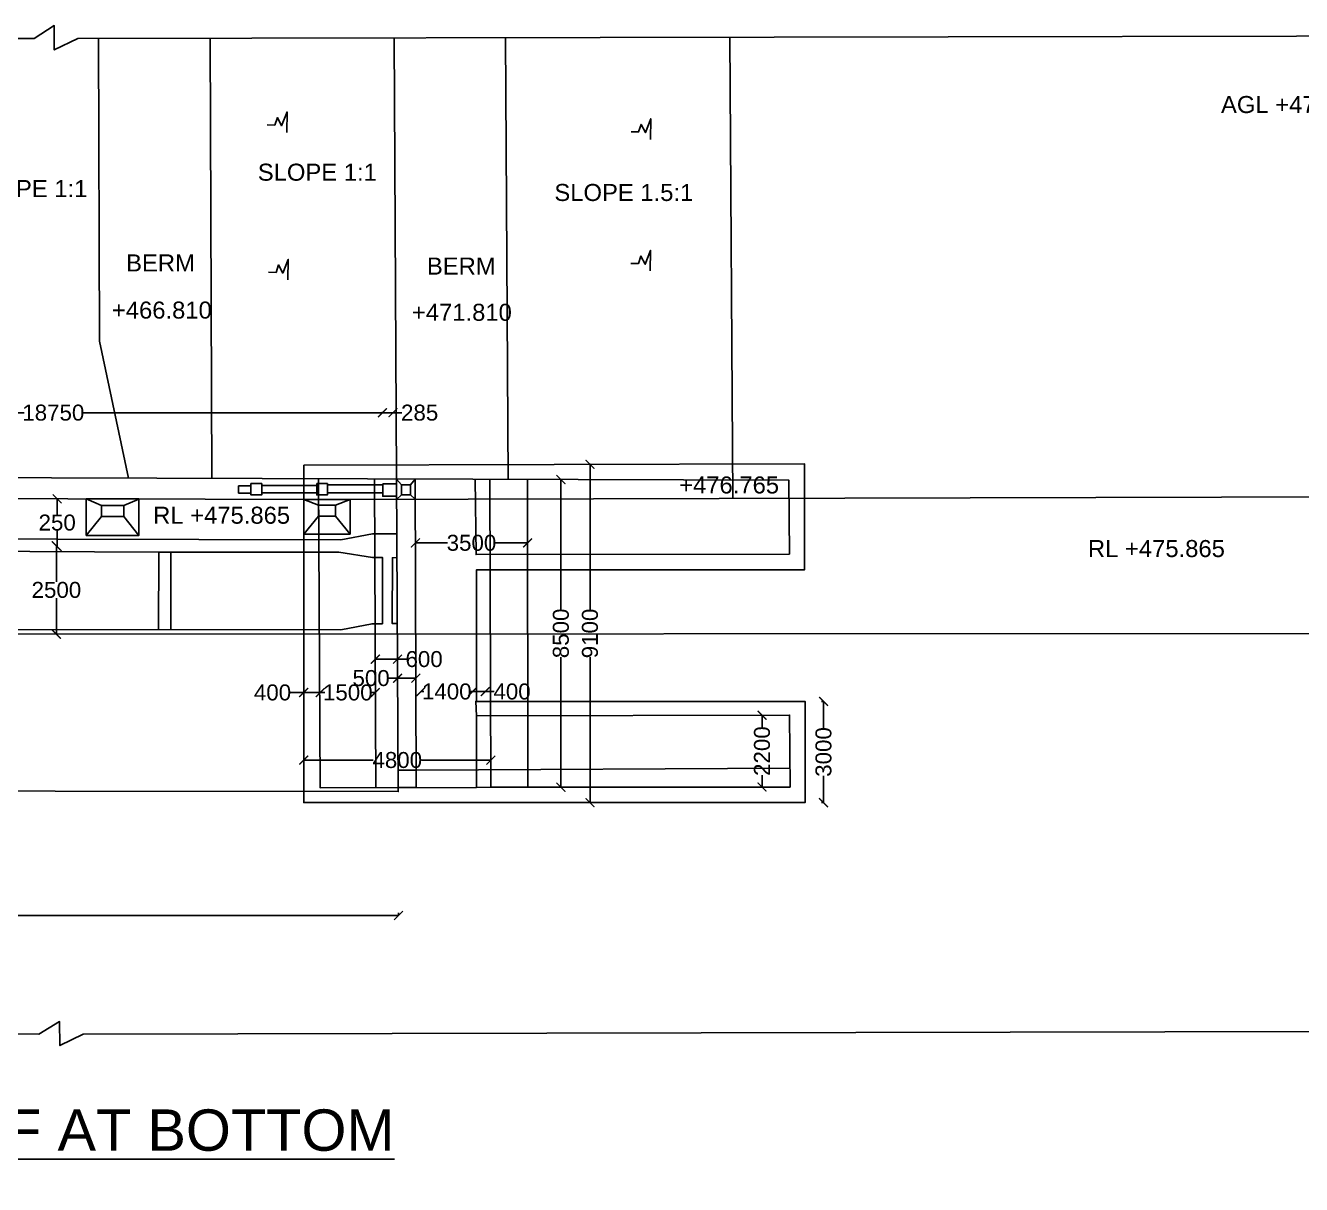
# Model space of a CAD drawing. Header units: inches. Extents: x -60434 to 117548, y -84336 to 29578.
# Drawn here: x 11194 to 47145, y -41341 to -8687 of the extents above; entities that cross this region are included whole.
import ezdxf

# ---------------------------------------------------------------- set-up
doc = ezdxf.new("R2010")
doc.units = ezdxf.units.IN
doc.header["$MEASUREMENT"] = 0
doc.styles.get("Standard").update_dxf_attribs({"font": 'arial.ttf'})
doc.dimstyles.get("Standard").update_dxf_attribs({"dimtxt": 450, "dimasz": 250, "dimexe": 0.18, "dimexo": 0.0625, "dimgap": 0.09, "dimtad": 0, "dimtih": 1, "dimtoh": 1, "dimdec": 0, "dimzin": 0, "dimdsep": 46, "dimtxsty": 'Standard', "dimblk": 'ARCHTICK', "dimcen": 0.09, "dimadec": 0, "dimazin": 0, "dimtfac": 1, "dimtdec": 0, "dimtofl": 0, "dimtmove": 0, "dimatfit": 3, "dimfxl": 1, "dimtolj": 1, "dimtzin": 0, "dimarcsym": 0})

# ---------------------------------------------------------------- blocks, each defined once
blk = doc.blocks.new('_ArchTick')
at = {"color": 0, "linetype": 'ByBlock', "const_width": 0.15}
blk.add_lwpolyline([(-0.5, -0.5), (0.5, 0.5)], dxfattribs=at)
blk = doc.blocks.new('*D67')
at = {"layer": 'Defpoints', "color": 0, "lineweight": -2, "transparency": 16777216}
for p, q in [((2702, -19574), (2702, -19596)), ((2702, -19596), (11152, -19596)), ((21252, -19596), (12802, -19596)), ((21252, -19574), (21252, -19596))]:
    blk.add_line(p, q, dxfattribs=at)
at = {"layer": 'Defpoints', "color": 0, "transparency": 16777216}
for p in [(2702, -19574), (21252, -19574), (21252, -19596)]:
    blk.add_point(p, dxfattribs=at)
at = {"layer": 'Defpoints', "color": 0, "lineweight": -2, "transparency": 16777216, "xscale": 250, "yscale": 250, "zscale": 250, "rotation": 180}
blk.add_blockref('_ArchTick', (2702, -19596), dxfattribs=at)
at = {"layer": 'Defpoints', "color": 0, "lineweight": -2, "transparency": 16777216, "xscale": 250, "yscale": 250, "zscale": 250}
blk.add_blockref('_ArchTick', (21252, -19596), dxfattribs=at)
at = {"layer": 'Defpoints', "color": 0, "transparency": 16777216, "insert": (11977, -19596), "char_height": 450, "attachment_point": 5}
blk.add_mtext('\\A1;18750', dxfattribs=at)
blk = doc.blocks.new('*D68')
at = {"layer": 'Defpoints', "color": 0, "lineweight": -2, "transparency": 16777216}
for p, q in [((21252, -19596), (21252, -19596)), ((21252, -19596), (21546, -19596)), ((21546, -19596), (21546, -19596)), ((21546, -19596), (21796, -19596))]:
    blk.add_line(p, q, dxfattribs=at)
at = {"layer": 'Defpoints', "color": 0, "transparency": 16777216}
for p in [(21252, -19596), (21546, -19596), (21546, -19596)]:
    blk.add_point(p, dxfattribs=at)
at = {"layer": 'Defpoints', "color": 0, "lineweight": -2, "transparency": 16777216, "xscale": 250, "yscale": 250, "zscale": 250, "rotation": 180}
blk.add_blockref('_ArchTick', (21252, -19596), dxfattribs=at)
at = {"layer": 'Defpoints', "color": 0, "lineweight": -2, "transparency": 16777216, "xscale": 250, "yscale": 250, "zscale": 250}
blk.add_blockref('_ArchTick', (21546, -19596), dxfattribs=at)
at = {"layer": 'Defpoints', "color": 0, "transparency": 16777216, "insert": (22299, -19596), "char_height": 450, "attachment_point": 5}
blk.add_mtext('\\A1;285', dxfattribs=at)
blk = doc.blocks.new('*D72')
at = {"layer": 'Defpoints', "color": 0, "lineweight": -2, "transparency": 16777216}
for p, q in [((12108, -23346), (12063, -23346)), ((12064, -23346), (12064, -24361)), ((12064, -25836), (12064, -24821)), ((12108, -25836), (12063, -25836))]:
    blk.add_line(p, q, dxfattribs=at)
at = {"layer": 'Defpoints', "color": 0, "transparency": 16777216}
for p in [(12064, -23346), (12108, -23346), (12108, -25836)]:
    blk.add_point(p, dxfattribs=at)
at = {"layer": 'Defpoints', "color": 0, "lineweight": -2, "transparency": 16777216, "xscale": 250, "yscale": 250, "zscale": 250}
for p, rotation in [((12064, -23346), 90), ((12064, -25836), 270)]:
    blk.add_blockref('_ArchTick', p, dxfattribs=dict(at, rotation=rotation))
at = {"layer": 'Defpoints', "color": 0, "transparency": 16777216, "insert": (12064, -24591), "char_height": 450, "attachment_point": 5}
blk.add_mtext('\\A1;2500', dxfattribs=at)
blk = doc.blocks.new('*D73')
at = {"layer": 'Defpoints', "color": 0, "lineweight": -2, "transparency": 16777216}
for p, q in [((12086, -22022), (12086, -22022)), ((12086, -22022), (12086, -22464)), ((12086, -23365), (12086, -22924)), ((12083, -23365), (12086, -23365))]:
    blk.add_line(p, q, dxfattribs=at)
at = {"layer": 'Defpoints', "color": 0, "transparency": 16777216}
for p in [(12086, -22022), (12086, -22022), (12082, -23365)]:
    blk.add_point(p, dxfattribs=at)
at = {"layer": 'Defpoints', "color": 0, "lineweight": -2, "transparency": 16777216, "xscale": 250, "yscale": 250, "zscale": 250}
for p, rotation in [((12086, -22022), 90), ((12086, -23365), 270)]:
    blk.add_blockref('_ArchTick', p, dxfattribs=dict(at, rotation=rotation))
at = {"layer": 'Defpoints', "color": 0, "transparency": 16777216, "insert": (12086, -22694), "char_height": 450, "attachment_point": 5}
blk.add_mtext('\\A1;250', dxfattribs=at)
blk = doc.blocks.new('*D74')
at = {"layer": 'Defpoints', "color": 0, "lineweight": -2, "transparency": 16777216}
for p, q in [((19031, -27480), (18658, -27480)), ((19031, -27461), (19031, -27480)), ((19501, -27480), (19031, -27480)), ((19501, -27461), (19501, -27480))]:
    blk.add_line(p, q, dxfattribs=at)
at = {"layer": 'Defpoints', "color": 0, "transparency": 16777216}
for p in [(19031, -27461), (19501, -27461), (19501, -27480)]:
    blk.add_point(p, dxfattribs=at)
at = {"layer": 'Defpoints', "color": 0, "lineweight": -2, "transparency": 16777216, "xscale": 250, "yscale": 250, "zscale": 250, "rotation": 180}
blk.add_blockref('_ArchTick', (19031, -27480), dxfattribs=at)
at = {"layer": 'Defpoints', "color": 0, "lineweight": -2, "transparency": 16777216, "xscale": 250, "yscale": 250, "zscale": 250}
blk.add_blockref('_ArchTick', (19501, -27480), dxfattribs=at)
at = {"layer": 'Defpoints', "color": 0, "transparency": 16777216, "insert": (18153, -27480), "char_height": 450, "attachment_point": 5}
blk.add_mtext('\\A1;400', dxfattribs=at)
blk = doc.blocks.new('*D75')
at = {"layer": 'Defpoints', "color": 0, "lineweight": -2, "transparency": 16777216}
for p, q in [((19501, -27480), (19501, -27480)), ((19501, -27480), (19623, -27480)), ((21047, -27480), (20924, -27480)), ((21047, -27480), (21047, -27480))]:
    blk.add_line(p, q, dxfattribs=at)
at = {"layer": 'Defpoints', "color": 0, "transparency": 16777216}
for p in [(19501, -27480), (21047, -27480), (21047, -27480)]:
    blk.add_point(p, dxfattribs=at)
at = {"layer": 'Defpoints', "color": 0, "lineweight": -2, "transparency": 16777216, "xscale": 250, "yscale": 250, "zscale": 250, "rotation": 180}
blk.add_blockref('_ArchTick', (19501, -27480), dxfattribs=at)
at = {"layer": 'Defpoints', "color": 0, "lineweight": -2, "transparency": 16777216, "xscale": 250, "yscale": 250, "zscale": 250}
blk.add_blockref('_ArchTick', (21047, -27480), dxfattribs=at)
at = {"layer": 'Defpoints', "color": 0, "transparency": 16777216, "insert": (20274, -27480), "char_height": 450, "attachment_point": 5}
blk.add_mtext('\\A1;1500', dxfattribs=at)
blk = doc.blocks.new('*D76')
at = {"layer": 'Defpoints', "color": 0, "lineweight": -2, "transparency": 16777216}
for p, q in [((22335, -27461), (22335, -27453)), ((22335, -27453), (22413, -27453)), ((23791, -27453), (23713, -27453)), ((23791, -27461), (23791, -27453))]:
    blk.add_line(p, q, dxfattribs=at)
at = {"layer": 'Defpoints', "color": 0, "transparency": 16777216}
for p in [(22335, -27462), (23791, -27453), (23791, -27462)]:
    blk.add_point(p, dxfattribs=at)
at = {"layer": 'Defpoints', "color": 0, "lineweight": -2, "transparency": 16777216, "xscale": 250, "yscale": 250, "zscale": 250, "rotation": 180}
blk.add_blockref('_ArchTick', (22335, -27453), dxfattribs=at)
at = {"layer": 'Defpoints', "color": 0, "lineweight": -2, "transparency": 16777216, "xscale": 250, "yscale": 250, "zscale": 250}
blk.add_blockref('_ArchTick', (23791, -27453), dxfattribs=at)
at = {"layer": 'Defpoints', "color": 0, "transparency": 16777216, "insert": (23063, -27453), "char_height": 450, "attachment_point": 5}
blk.add_mtext('\\A1;1400', dxfattribs=at)
blk = doc.blocks.new('*D77')
at = {"layer": 'Defpoints', "color": 0, "lineweight": -2, "transparency": 16777216}
for p, q in [((23791, -27461), (23791, -27453)), ((23791, -27453), (24147, -27453)), ((24147, -27461), (24147, -27453)), ((24147, -27453), (24397, -27453))]:
    blk.add_line(p, q, dxfattribs=at)
at = {"layer": 'Defpoints', "color": 0, "transparency": 16777216}
for p in [(23791, -27462), (24147, -27453), (24147, -27462)]:
    blk.add_point(p, dxfattribs=at)
at = {"layer": 'Defpoints', "color": 0, "lineweight": -2, "transparency": 16777216, "xscale": 250, "yscale": 250, "zscale": 250, "rotation": 180}
blk.add_blockref('_ArchTick', (23791, -27453), dxfattribs=at)
at = {"layer": 'Defpoints', "color": 0, "lineweight": -2, "transparency": 16777216, "xscale": 250, "yscale": 250, "zscale": 250}
blk.add_blockref('_ArchTick', (24147, -27453), dxfattribs=at)
at = {"layer": 'Defpoints', "color": 0, "transparency": 16777216, "insert": (24902, -27453), "char_height": 450, "attachment_point": 5}
blk.add_mtext('\\A1;400', dxfattribs=at)
blk = doc.blocks.new('*D78')
at = {"layer": 'Defpoints', "color": 0, "lineweight": -2, "transparency": 16777216}
for p, q in [((21050, -26752), (21050, -26540)), ((21050, -26540), (21676, -26540)), ((21676, -26748), (21676, -26540)), ((21676, -26540), (21926, -26540))]:
    blk.add_line(p, q, dxfattribs=at)
at = {"layer": 'Defpoints', "color": 0, "transparency": 16777216}
for p in [(21676, -26540), (21050, -26752), (21676, -26748)]:
    blk.add_point(p, dxfattribs=at)
at = {"layer": 'Defpoints', "color": 0, "lineweight": -2, "transparency": 16777216, "xscale": 250, "yscale": 250, "zscale": 250, "rotation": 180}
blk.add_blockref('_ArchTick', (21050, -26540), dxfattribs=at)
at = {"layer": 'Defpoints', "color": 0, "lineweight": -2, "transparency": 16777216, "xscale": 250, "yscale": 250, "zscale": 250}
blk.add_blockref('_ArchTick', (21676, -26540), dxfattribs=at)
at = {"layer": 'Defpoints', "color": 0, "transparency": 16777216, "insert": (22424, -26540), "char_height": 450, "attachment_point": 5}
blk.add_mtext('\\A1;600', dxfattribs=at)
blk = doc.blocks.new('*D79')
at = {"layer": 'Defpoints', "color": 0, "lineweight": -2, "transparency": 16777216}
for p, q in [((21678, -27075), (21428, -27075)), ((21678, -27075), (21678, -27075)), ((22192, -27075), (21678, -27075)), ((22192, -27073), (22192, -27076))]:
    blk.add_line(p, q, dxfattribs=at)
at = {"layer": 'Defpoints', "color": 0, "transparency": 16777216}
for p in [(21678, -27075), (21678, -27075), (22192, -27072)]:
    blk.add_point(p, dxfattribs=at)
at = {"layer": 'Defpoints', "color": 0, "lineweight": -2, "transparency": 16777216, "xscale": 250, "yscale": 250, "zscale": 250, "rotation": 180}
blk.add_blockref('_ArchTick', (21678, -27075), dxfattribs=at)
at = {"layer": 'Defpoints', "color": 0, "lineweight": -2, "transparency": 16777216, "xscale": 250, "yscale": 250, "zscale": 250}
blk.add_blockref('_ArchTick', (22192, -27075), dxfattribs=at)
at = {"layer": 'Defpoints', "color": 0, "transparency": 16777216, "insert": (20931, -27075), "char_height": 450, "attachment_point": 5}
blk.add_mtext('\\A1;500', dxfattribs=at)
blk = doc.blocks.new('*D80')
at = {"layer": 'Defpoints', "color": 0, "lineweight": -2, "transparency": 16777216}
for p, q in [((26256, -21480), (26279, -21480)), ((26279, -21480), (26279, -25142)), ((26279, -30148), (26279, -26486)), ((26265, -30148), (26279, -30148))]:
    blk.add_line(p, q, dxfattribs=at)
at = {"layer": 'Defpoints', "color": 0, "transparency": 16777216}
for p in [(26256, -21480), (26265, -30148), (26279, -30148)]:
    blk.add_point(p, dxfattribs=at)
at = {"layer": 'Defpoints', "color": 0, "lineweight": -2, "transparency": 16777216, "xscale": 250, "yscale": 250, "zscale": 250}
for p, rotation in [((26279, -21480), 90), ((26279, -30148), 270)]:
    blk.add_blockref('_ArchTick', p, dxfattribs=dict(at, rotation=rotation))
at = {"layer": 'Defpoints', "color": 0, "transparency": 16777216, "insert": (26279, -25814), "char_height": 450, "attachment_point": 5, "rotation": 90}
blk.add_mtext('\\A1;8500', dxfattribs=at)
blk = doc.blocks.new('*D81')
at = {"layer": 'Defpoints', "color": 0, "lineweight": -2, "transparency": 16777216}
for p, q in [((27082, -21050), (27099, -21050)), ((27099, -21050), (27099, -25145)), ((27099, -30582), (27099, -26487)), ((27082, -30582), (27099, -30582))]:
    blk.add_line(p, q, dxfattribs=at)
at = {"layer": 'Defpoints', "color": 0, "transparency": 16777216}
for p in [(27082, -21050), (27082, -30582), (27099, -30582)]:
    blk.add_point(p, dxfattribs=at)
at = {"layer": 'Defpoints', "color": 0, "lineweight": -2, "transparency": 16777216, "xscale": 250, "yscale": 250, "zscale": 250}
for p, rotation in [((27099, -21050), 90), ((27099, -30582), 270)]:
    blk.add_blockref('_ArchTick', p, dxfattribs=dict(at, rotation=rotation))
at = {"layer": 'Defpoints', "color": 0, "transparency": 16777216, "insert": (27099, -25816), "char_height": 450, "attachment_point": 5, "rotation": 90}
blk.add_mtext('\\A1;9100', dxfattribs=at)
blk = doc.blocks.new('*D82')
at = {"layer": 'Defpoints', "color": 0, "lineweight": -2, "transparency": 16777216}
for p, q in [((19031, -29445), (19031, -29383)), ((19031, -29384), (20988, -29384)), ((24306, -29384), (22349, -29384)), ((24306, -29423), (24306, -29383))]:
    blk.add_line(p, q, dxfattribs=at)
at = {"layer": 'Defpoints', "color": 0, "transparency": 16777216}
for p in [(19031, -29445), (24306, -29384), (24306, -29423)]:
    blk.add_point(p, dxfattribs=at)
at = {"layer": 'Defpoints', "color": 0, "lineweight": -2, "transparency": 16777216, "xscale": 250, "yscale": 250, "zscale": 250, "rotation": 180}
blk.add_blockref('_ArchTick', (19031, -29384), dxfattribs=at)
at = {"layer": 'Defpoints', "color": 0, "lineweight": -2, "transparency": 16777216, "xscale": 250, "yscale": 250, "zscale": 250}
blk.add_blockref('_ArchTick', (24306, -29384), dxfattribs=at)
at = {"layer": 'Defpoints', "color": 0, "transparency": 16777216, "insert": (21668, -29384), "char_height": 450, "attachment_point": 5}
blk.add_mtext('\\A1;4800', dxfattribs=at)
blk = doc.blocks.new('*D83')
at = {"layer": 'Defpoints', "color": 0, "lineweight": -2, "transparency": 16777216}
for p, q in [((31945, -28118), (31945, -28118)), ((31946, -28118), (31946, -28455)), ((31946, -30143), (31946, -29805)), ((31950, -30143), (31945, -30143))]:
    blk.add_line(p, q, dxfattribs=at)
at = {"layer": 'Defpoints', "color": 0, "transparency": 16777216}
for p in [(31946, -28118), (31946, -28118), (31950, -30143)]:
    blk.add_point(p, dxfattribs=at)
at = {"layer": 'Defpoints', "color": 0, "lineweight": -2, "transparency": 16777216, "xscale": 250, "yscale": 250, "zscale": 250}
for p, rotation in [((31946, -28118), 90), ((31946, -30143), 270)]:
    blk.add_blockref('_ArchTick', p, dxfattribs=dict(at, rotation=rotation))
at = {"layer": 'Defpoints', "color": 0, "transparency": 16777216, "insert": (31946, -29130), "char_height": 450, "attachment_point": 5, "rotation": 90}
blk.add_mtext('\\A1;2200', dxfattribs=at)
blk = doc.blocks.new('*D84')
at = {"layer": 'Defpoints', "color": 0, "lineweight": -2, "transparency": 16777216}
for p, q in [((33622, -27729), (33678, -27729)), ((33678, -27729), (33678, -28484)), ((33678, -30582), (33678, -29827)), ((33622, -30582), (33678, -30582))]:
    blk.add_line(p, q, dxfattribs=at)
at = {"layer": 'Defpoints', "color": 0, "transparency": 16777216}
for p in [(33622, -27729), (33622, -30582), (33678, -30582)]:
    blk.add_point(p, dxfattribs=at)
at = {"layer": 'Defpoints', "color": 0, "lineweight": -2, "transparency": 16777216, "xscale": 250, "yscale": 250, "zscale": 250}
for p, rotation in [((33678, -27729), 90), ((33678, -30582), 270)]:
    blk.add_blockref('_ArchTick', p, dxfattribs=dict(at, rotation=rotation))
at = {"layer": 'Defpoints', "color": 0, "transparency": 16777216, "insert": (33678, -29155), "char_height": 450, "attachment_point": 5, "rotation": 90}
blk.add_mtext('\\A1;3000', dxfattribs=at)
blk = doc.blocks.new('*D87')
at = {"layer": 'Defpoints', "color": 0, "lineweight": -2, "transparency": 16777216}
for p, q in [((-16976, -33686), (-16976, -33760)), ((-16976, -33760), (1518, -33760)), ((21704, -33760), (3210, -33760)), ((21704, -33686), (21704, -33760))]:
    blk.add_line(p, q, dxfattribs=at)
at = {"layer": 'Defpoints', "color": 0, "transparency": 16777216}
for p in [(-16976, -33686), (21704, -33686), (21704, -33760)]:
    blk.add_point(p, dxfattribs=at)
at = {"layer": 'Defpoints', "color": 0, "lineweight": -2, "transparency": 16777216, "xscale": 250, "yscale": 250, "zscale": 250, "rotation": 180}
blk.add_blockref('_ArchTick', (-16976, -33760), dxfattribs=at)
at = {"layer": 'Defpoints', "color": 0, "lineweight": -2, "transparency": 16777216, "xscale": 250, "yscale": 250, "zscale": 250}
blk.add_blockref('_ArchTick', (21704, -33760), dxfattribs=at)
at = {"layer": 'Defpoints', "color": 0, "transparency": 16777216, "insert": (2364, -33760), "char_height": 450, "attachment_point": 5}
blk.add_mtext('\\A1;38700', dxfattribs=at)
blk = doc.blocks.new('*D88')
at = {"layer": 'Defpoints', "color": 0, "lineweight": -2, "transparency": 16777216}
for p, q in [((22179, -23348), (22179, -23264)), ((22179, -23264), (23088, -23264)), ((25339, -23264), (24430, -23264)), ((25339, -23345), (25339, -23264))]:
    blk.add_line(p, q, dxfattribs=at)
at = {"layer": 'Defpoints', "color": 0, "transparency": 16777216}
for p in [(22179, -23348), (25339, -23264), (25339, -23345)]:
    blk.add_point(p, dxfattribs=at)
at = {"layer": 'Defpoints', "color": 0, "lineweight": -2, "transparency": 16777216, "xscale": 250, "yscale": 250, "zscale": 250, "rotation": 180}
blk.add_blockref('_ArchTick', (22179, -23264), dxfattribs=at)
at = {"layer": 'Defpoints', "color": 0, "lineweight": -2, "transparency": 16777216, "xscale": 250, "yscale": 250, "zscale": 250}
blk.add_blockref('_ArchTick', (25339, -23264), dxfattribs=at)
at = {"layer": 'Defpoints', "color": 0, "transparency": 16777216, "insert": (23759, -23264), "char_height": 450, "attachment_point": 5}
blk.add_mtext('\\A1;3500', dxfattribs=at)

msp = doc.modelspace()

# ---------------------------------------------------------------- linework, layer by layer
at = {"layer": 'Defpoints'}
for points in [[(-43642.5, -9048.5), (11441.9, -9048.5), (12004.1, -8687.2), (12004.1, -9373), (12665.7, -9050), (51909.6, -8978.4), (51979.4, -26877.4), (52602.5, -27197.9), (53220.5, -27803.5), (51978.5, -28128.4), (52007.4, -41340.6)], [(-17015.2, -21346.8), (-16960.1, -30232), (21695.9, -30272.3), (21576.2, -9033.7)], [(13247, -9048.9), (13282, -17577.4), (14099.1, -21440.4)], [(16394.5, -9043.2), (16445.2, -21448)], [(24794.1, -21475), (24713.2, -9028)], [(31039.4, -9016.5), (31119.5, -22013.2)], [(18552.7, -11703), (18562.2, -11123.5), (18408.7, -11511.5), (18289.2, -11281.5), (18217.2, -11492.5), (18006.2, -11487.5)], [(28802.2, -11895), (28811.7, -11315.5), (28658.2, -11703.5), (28538.7, -11473.5), (28466.7, -11684.5), (28255.7, -11679.5)], [(28798.2, -15603.5), (28807.7, -15024), (28654.2, -15412), (28534.7, -15182), (28462.7, -15393), (28251.7, -15388)], [(18587.2, -15855), (18596.7, -15275.5), (18443.2, -15663.5), (18323.7, -15433.5), (18251.7, -15644.5), (18040.7, -15639.5)], [(23896.7, -27728.6), (23896.7, -24024.9), (33140, -24024.9), (33140, -21033.6), (19031, -21071.1)], [(19031, -21071.1), (19031, -30582.3), (33157.4, -30582.3), (33157.4, -27728.6), (23881.2, -27728.6), (23896.7, -28135.7)], [(-14792, -21346.8), (32701.3, -21500.6), (32716.7, -23579.3), (23887.6, -23593.6), (23867.2, -21472)], [(24273.1, -21473.3), (24308.5, -30150.1), (32735.1, -30141.8), (32723.9, -28116.2), (23896.7, -28135.7), (23902.3, -30157.2), (24308.5, -30150.1), (23902.3, -30157.2), (19495.3, -30164.4), (19445.9, -21457.7)], [(21062.9, -30161.8), (21031, -21462.8)], [(21646.3, -21464.8), (21783.3, -21627.7), (22037.5, -21627.7), (22171.9, -21466.5)], [(22203.8, -30160), (22171.8, -21461)], [(25337.1, -21476.8), (25345.6, -30149.1)], [(-26303.4, -21930), (20123.5, -22041.8), (51960.2, -21959)], [(22174, -22036.5), (22037.5, -21907.9), (21783.3, -21907.9), (21649.5, -22037.8)], [(12904, -22024.4), (13330.7, -22206), (13968.2, -22206), (14389.8, -22028)], [(19031, -22039.2), (19450.1, -22198.5), (19926.7, -22198.5), (20339.7, -22039.2)], [(14389.8, -23053.5), (13968.2, -22522), (13330.7, -22522), (12904, -23053.5)], [(19031, -23017.3), (19450.1, -22509.5), (19926.7, -22509.5), (20339.7, -23017.3)], [(-15335.3, -23112.3), (774.2, -23120.9), (1660.7, -22975.4), (3151.1, -22975.4), (4068.4, -23143.2), (20074.7, -23173.8), (20965.8, -23012.8), (21655, -23008.9)], [(-16549.7, -25505.2), (-16549.7, -23623.8), (-16374.9, -23622.4), (-15328.2, -23463.3), (-10599, -23478.9), (796.4, -23478.9), (1641.8, -23667.9), (3168.6, -23667.9), (4045.5, -23472.1), (14946.1, -23520.9), (20017.3, -23528.8), (20966.3, -23675.2), (21247.7, -23675.2), (21247.7, -25540.9), (20957.9, -25540.9), (20082.7, -25712.7), (4048.5, -25708.1), (3269.8, -25560.4), (2880.4, -25560.4), (2880.4, -23667.9)], [(14946.1, -23520.9), (14945.4, -25711.2)], [(15291.2, -23521.5), (15290.6, -25711.3)], [(21658.7, -23673.3), (21531.2, -23684.1), (21520.4, -25534.6), (21669.2, -25533.8)], [(22203.7, -29666.9), (32732.1, -29608.8)], [(-43502.8, -37035.2), (11568.9, -37106.3), (12154.6, -36748.7), (12161.1, -37424.9), (12815.2, -37103.1), (51997.9, -37017.5)]]:
    msp.add_lwpolyline(points, dxfattribs=at)
for points in [[(17544.6, -21658.2), (17195.5, -21658.2), (17195.5, -21862), (17544.6, -21862)], [(17544.6, -21591.4), (17848.3, -21591.4), (17848.3, -21913.5), (17544.6, -21913.5)], [(19399.6, -21649.1), (17848.3, -21649.1), (17848.3, -21850.6), (19399.6, -21850.6)], [(19399.6, -21591.4), (19700.6, -21591.4), (19700.6, -21910.9), (19399.6, -21910.9)], [(21257.6, -21630.7), (19700.6, -21630.7), (19700.6, -21855.4), (21257.6, -21855.4)], [(21257.6, -21598.7), (21649, -21598.7), (21649, -21947.8), (21257.6, -21947.8)], [(21783.3, -21627.7), (22037.5, -21627.7), (22037.5, -21907.9), (21783.3, -21907.9)], [(12904, -22024.4), (14389.8, -22024.4), (14389.8, -23053.5), (12904, -23053.5)], [(13330.7, -22206), (13968.2, -22206), (13968.2, -22522), (13330.7, -22522)], [(19031, -22039.2), (20339.7, -22039.2), (20339.7, -23017.3), (19031, -23017.3)], [(19450.1, -22198.5), (19926.7, -22198.5), (19926.7, -22509.5), (19450.1, -22509.5)], [(22203.7, -30157.6), (21692.5, -30157.6), (21692.5, -29666.9), (22203.7, -29666.9)]]:
    msp.add_lwpolyline(points, close=True, dxfattribs=at)

# ---------------------------------------------------------------- texts
for s, height, p in [('AGL +475.865', 479.968, (44877.7, -11153.2)), ('SLOPE 1:1', 479.97, (17738.8, -13059.4)), ('SLOPE 1:1', 479.97, (9582.9, -13520.8)), ('SLOPE 1.5:1', 479.968, (26095.1, -13631)), ('BERM', 479.97, (14028.5, -15615.2)), ('BERM', 479.97, (22503.7, -15704.5)), ('+466.810', 479.97, (13627.8, -16944.8)), ('+471.810', 479.97, (22081.3, -17007.2)), ('+476.765', 479.97, (29610.1, -21871.8)), ('RL +475.865', 479.968, (14790.4, -22724.1)), ('RL +475.865', 479.968, (41128.7, -23663.2)), ('%%UHALF PLAN AT TOP AND HALF AT BOTTOM', 1165.499, (-12057.9, -40390.9))]:
    msp.add_text(s, height=height, dxfattribs=at).set_placement(p)

# ---------------------------------------------------------------- dimensions: what is measured, and where the dimension line sits
for base, p1, p2, text, picture, middle in [((21251.5, -19596), (2702.5, -19574), (21251.5, -19574), '18750', '*D67', (11977, -19596)), ((21546, -19596.2), (21251.5, -19596.2), (21546, -19596.2), '285', '*D68', (22298.7, -19596.2)), ((25339, -23264.5), (22178.8, -23347.9), (25339, -23344.8), '3500', '*D88', (23758.9, -23264.5)), ((21676.1, -26540.5), (21050.4, -26751.9), (21676.1, -26748.4), '600', '*D78', (22423.7, -26540.5)), ((21677.9, -27075.4), (22192.4, -27072.5), (21677.9, -27075.4), '500', '*D79', (20931.5, -27075.4)), ((21046.5, -27479.7), (19500.5, -27479.7), (21046.5, -27479.7), '1500', '*D75', (20273.5, -27479.7)), ((23791, -27453), (22335, -27461.5), (23791, -27461.5), '1400', '*D76', (23063, -27453)), ((24146.5, -27452.8), (23791, -27461.5), (24146.5, -27461.5), '400', '*D77', (24902, -27452.8)), ((24305.6, -29383.5), (19031, -29445), (24305.6, -29423.4), '4800', '*D82', (21668.3, -29383.5)), ((21704.5, -33760), (-16976.5, -33686), (21704.5, -33686), '38700', '*D87', (2364, -33760))]:
    dim = msp.add_linear_dim(base=base, p1=p1, p2=p2, text=text, dimstyle='Standard', dxfattribs=at)
    dim.commit()
    dim.dimension.update_dxf_attribs({"geometry": picture, "text_midpoint": middle})
for base, p1, p2, text, picture, middle in [((27099, -30582.3), (27081.9, -21049.7), (27081.9, -30582.3), '9100', '*D81', (27099, -25816)), ((26279, -30148.2), (26256.1, -21479.7), (26264.6, -30148.2), '8500', '*D80', (26279, -25814)), ((33677.5, -30582.3), (33622, -27728.6), (33622, -30582.3), '3000', '*D84', (33677.5, -29155.5)), ((31945.5, -28117.9), (31950, -30142.6), (31945.5, -28117.9), '2200', '*D83', (31945.5, -29130.2))]:
    dim = msp.add_linear_dim(base=base, p1=p1, p2=p2, angle=90, text=text, dimstyle='Standard', override={"dimtih": 0}, dxfattribs=at)
    dim.commit()
    dim.dimension.update_dxf_attribs({"geometry": picture, "text_midpoint": middle})
for base, p1, p2, text, picture, middle in [((12085.7, -22022.4), (12082.5, -23365), (12085.7, -22022.4), '250', '*D73', (12085.7, -22693.7)), ((12063.5, -23346), (12108, -25836), (12108, -23346), '2500', '*D72', (12063.5, -24591))]:
    dim = msp.add_linear_dim(base=base, p1=p1, p2=p2, angle=90, text=text, dimstyle='Standard', dxfattribs=at)
    dim.commit()
    dim.dimension.update_dxf_attribs({"geometry": picture, "text_midpoint": middle})
dim = msp.add_linear_dim(base=(19500.5, -27479.5), p1=(19031, -27461), p2=(19500.5, -27461), text='400', dimstyle='Standard', dxfattribs=at)
dim.commit()
dim.dimension.update_dxf_attribs({"geometry": '*D74', "text_midpoint": (18152.5, -27479.5), "dimtype": 160})

# ---------------------------------------------------------------- leaders
msp.add_leader([(-44314.3, -25259.8), (-44314.3, -25871), (52581.5, -25810.8)], dimstyle='Standard', override={"dimgap": 0.09, "dimtad": 0}, dxfattribs=at)

doc.saveas('drawing.dxf')
